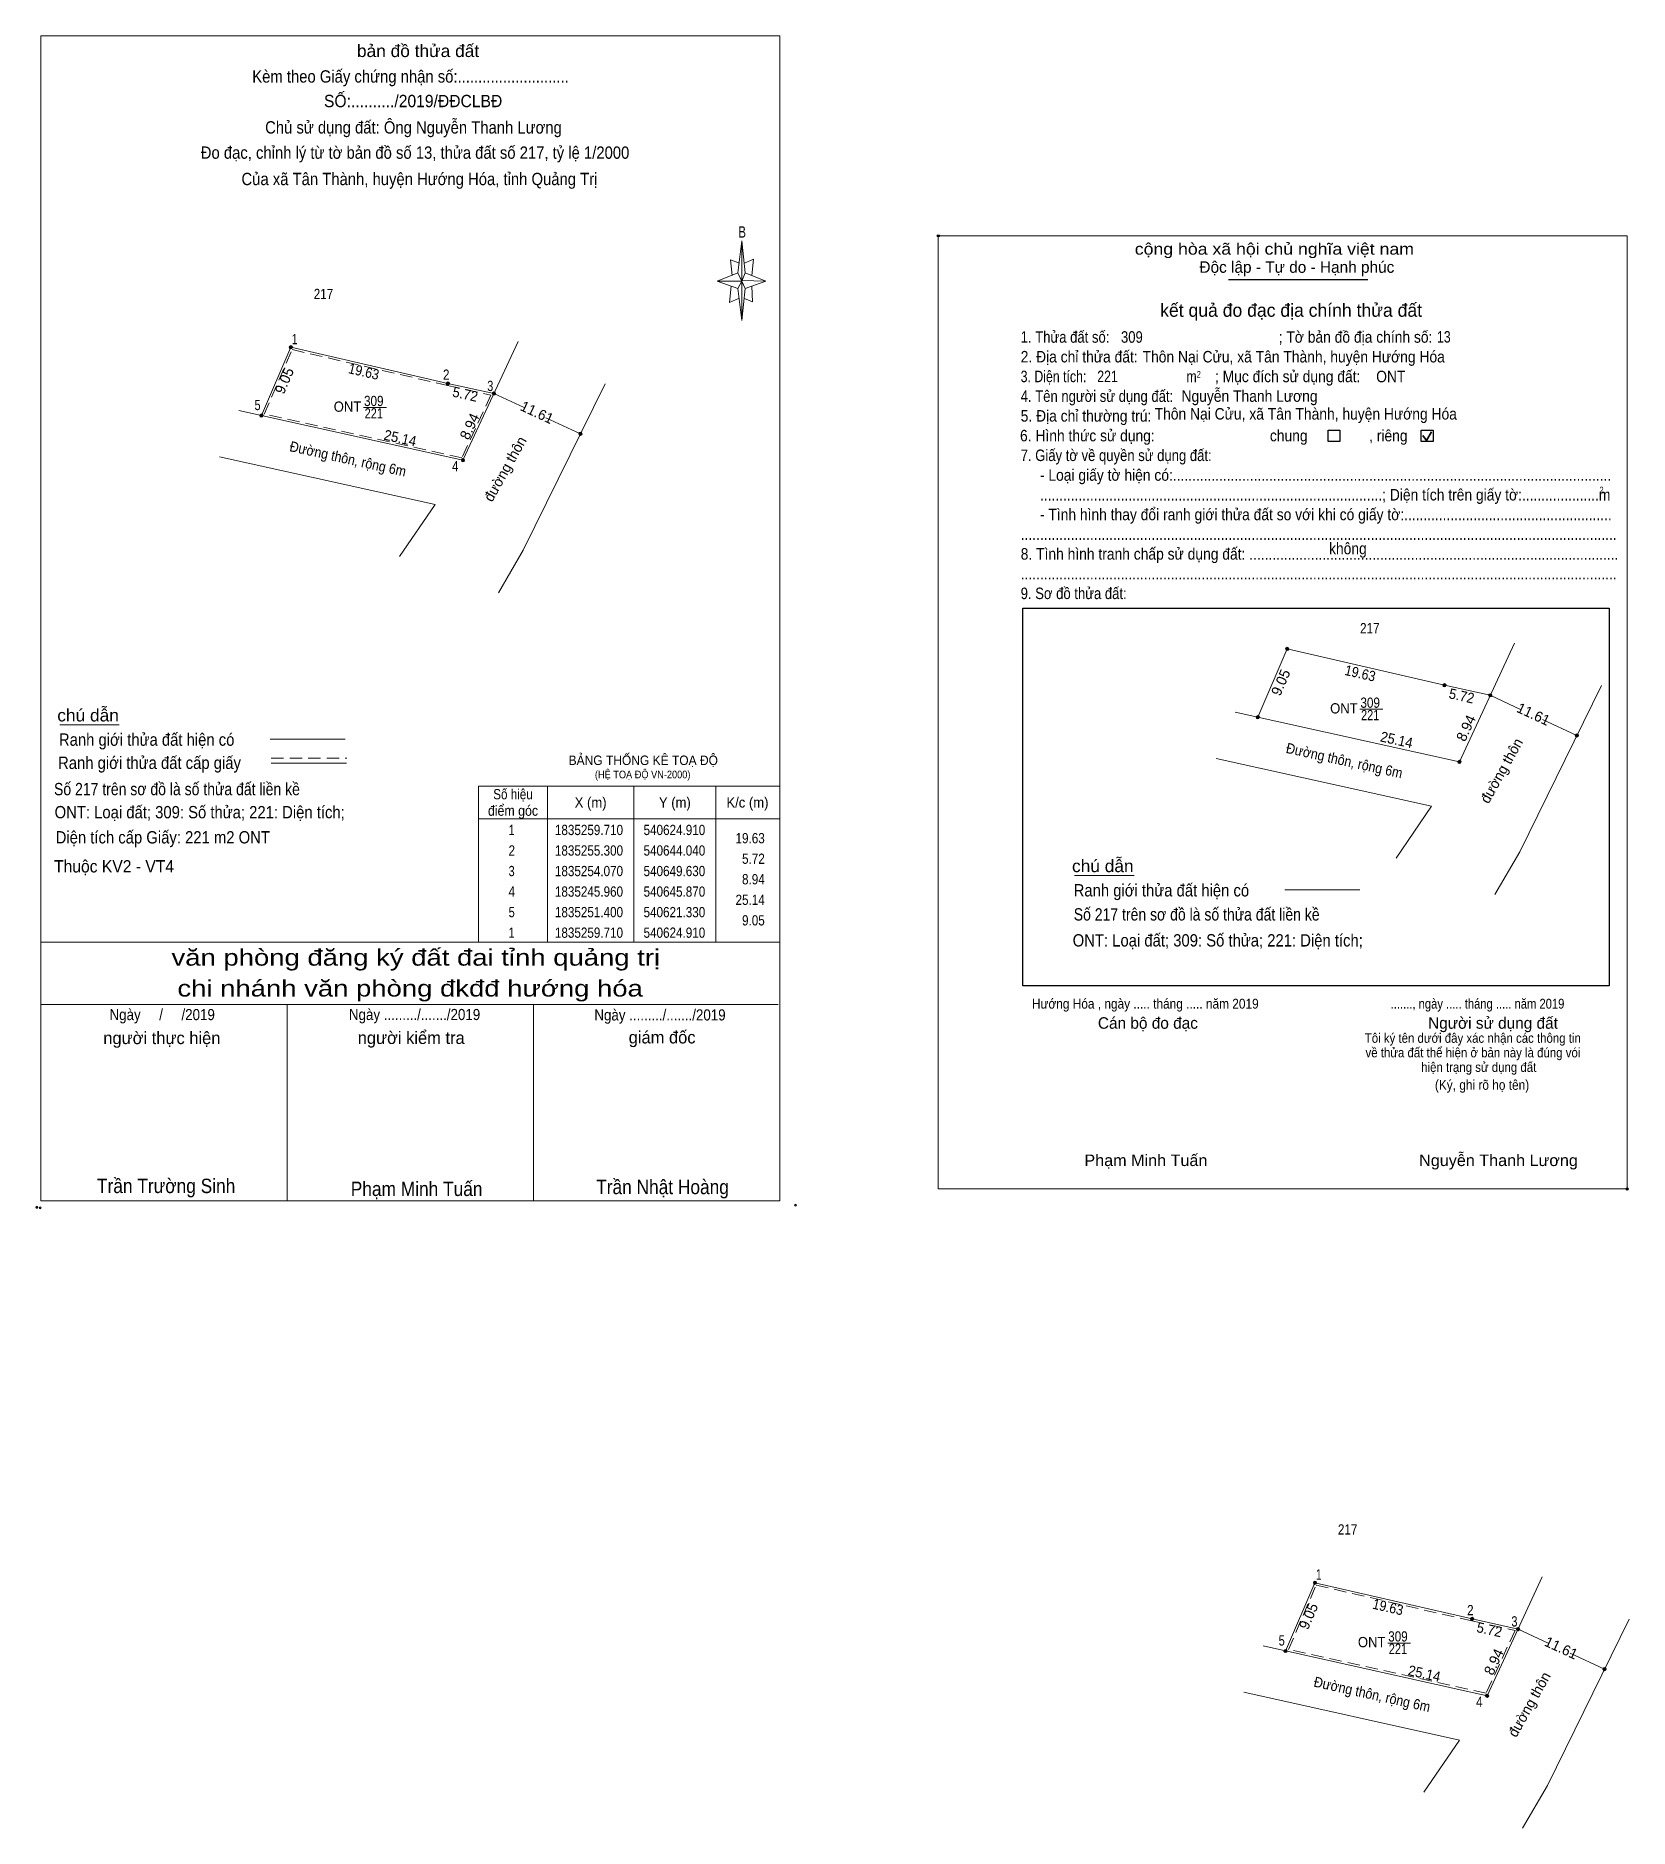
# Model space of a CAD drawing. Header units: metres. Extents: x 540469 to 540663, y 1835230 to 1835448.
import ezdxf
from ezdxf.enums import TextEntityAlignment as Align

# ---------------------------------------------------------------- set-up
doc = ezdxf.new("R2010")
doc.units = ezdxf.units.M
doc.header["$LTSCALE"] = 0.5
doc.header["$PDMODE"] = 32
doc.header["$PDSIZE"] = 0.25
doc.linetypes.add('MEDIUM_DASHED', pattern=[4.5, 3, -1.5])
for name, color, linetype, lineweight in [('1', 7, 'MEDIUM_DASHED', 13), ('10', 7, 'Continuous', 13), ('17', 7, 'Continuous', 13), ('5', 7, 'Continuous', 13), ('6', 7, 'Continuous', 13), ('63', 7, 'Continuous', 13), ('7', 7, 'Continuous', 25)]:
    doc.layers.add(name, color=color, linetype=linetype, lineweight=lineweight)
doc.layers.add('28', color=7, linetype='Continuous')

msp = doc.modelspace()

# ---------------------------------------------------------------- hatches: boundary and pattern name
at = {"layer": '63'}
for points in [[(540500.42, 1835410.07, 1), (540500.02, 1835410.07, 1)], [(540519.55, 1835405.66, 1), (540519.15, 1835405.66, 1)], [(540525.14, 1835404.43, 1), (540524.74, 1835404.43, 1)], [(540496.84, 1835401.76, 1), (540496.44, 1835401.76, 1)], [(540535.68, 1835399.55, 1), (540535.28, 1835399.55, 1)], [(540521.38, 1835396.32, 1), (540520.98, 1835396.32, 1)], [(540621.73, 1835373.35, 1), (540621.33, 1835373.35, 1)], [(540640.86, 1835368.94, 1), (540640.46, 1835368.94, 1)], [(540646.45, 1835367.71, 1), (540646.05, 1835367.71, 1)], [(540618.15, 1835365.04, 1), (540617.75, 1835365.04, 1)], [(540656.99, 1835362.83, 1), (540656.59, 1835362.83, 1)], [(540642.69, 1835359.6, 1), (540642.29, 1835359.6, 1)], [(540625.11, 1835259.71, 1), (540624.71, 1835259.71, 1)], [(540644.24, 1835255.3, 1), (540643.84, 1835255.3, 1)], [(540649.83, 1835254.07, 1), (540649.43, 1835254.07, 1)], [(540621.53, 1835251.4, 1), (540621.13, 1835251.4, 1)], [(540660.37, 1835249.19, 1), (540659.97, 1835249.19, 1)], [(540646.07, 1835245.96, 1), (540645.67, 1835245.96, 1)]]:
    msp.add_hatch(color=256, dxfattribs=at).paths.add_polyline_path(points)

# ---------------------------------------------------------------- linework, layer by layer
at = {"layer": '1'}
for points in [[(540500.37, 1835409.78), (540519.3, 1835405.42), (540524.58, 1835404.25), (540521.04, 1835396.61), (540496.99, 1835401.94)], [(540625.06, 1835259.42), (540643.99, 1835255.06), (540649.27, 1835253.89), (540645.73, 1835246.25), (540621.68, 1835251.58)]]:
    msp.add_lwpolyline(points, close=True, dxfattribs=at)
at = {"layer": '10'}
for p, q in [((540500.22, 1835410.07), (540496.64, 1835401.76)), ((540521.18, 1835396.32), (540527.88, 1835410.78)), ((540538.47, 1835405.63), (540528.52, 1835385.38)), ((540509.07, 1835402.73), (540511.85, 1835402.73)), ((540493.89, 1835402.37), (540521.18, 1835396.32)), ((540491.55, 1835396.74), (540517.8, 1835390.92)), ((540513.47, 1835384.6), (540517.8, 1835390.92)), ((540528.52, 1835385.38), (540525.5, 1835380.2)), ((540621.53, 1835373.35), (540617.95, 1835365.04)), ((540642.49, 1835359.6), (540649.19, 1835374.06)), ((540659.78, 1835368.91), (540649.83, 1835348.66)), ((540615.2, 1835365.65), (540642.49, 1835359.6)), ((540630.38, 1835366.01), (540633.16, 1835366.01)), ((540612.86, 1835360.02), (540639.11, 1835354.2)), ((540634.78, 1835347.88), (540639.11, 1835354.2)), ((540649.83, 1835348.66), (540646.81, 1835343.48)), ((540624.91, 1835259.71), (540621.33, 1835251.4)), ((540645.87, 1835245.96), (540652.57, 1835260.42)), ((540663.16, 1835255.27), (540653.21, 1835235.02)), ((540633.76, 1835252.37), (540636.54, 1835252.37)), ((540618.58, 1835252.01), (540645.87, 1835245.96)), ((540616.24, 1835246.38), (540642.49, 1835240.56)), ((540638.16, 1835234.24), (540642.49, 1835240.56)), ((540653.21, 1835235.02), (540650.19, 1835229.84))]:
    msp.add_line(p, q, dxfattribs=at)
for points in [[(540500.22, 1835410.07), (540519.35, 1835405.66), (540524.94, 1835404.43)], [(540621.53, 1835373.35), (540640.66, 1835368.94), (540646.25, 1835367.71)], [(540624.91, 1835259.71), (540644.04, 1835255.3), (540649.63, 1835254.07)]]:
    msp.add_lwpolyline(points, dxfattribs=at)
at = {"layer": '17'}
for p, q in [((540472.1, 1835364.12), (540479.34, 1835364.12)), ((540595.64, 1835345.78), (540602.88, 1835345.78))]:
    msp.add_line(p, q, dxfattribs=at)
at = {"layer": '5'}
for p, q in [((540554.64, 1835419.11), (540555.14, 1835423.01)), ((540554.64, 1835417.21), (540552.14, 1835418.11)), ((540555.54, 1835419.11), (540558.04, 1835418.11)), ((540555.54, 1835417.21), (540555.14, 1835413.31)), ((540556.44, 1835415.61), (540555.44, 1835416.01)), ((540556.34, 1835417.51), (540556.44, 1835415.61)), ((540469.77, 1835337.67), (540559.77, 1835337.67)), ((540469.77, 1835330.07), (540559.57, 1835330.07)), ((540469.77, 1835330.07), (540559.57, 1835330.07)), ((540469.77, 1835330.07), (540559.57, 1835330.07)), ((540499.77, 1835306.17), (540499.77, 1835330.07)), ((540529.77, 1835306.17), (540529.77, 1835330.07))]:
    msp.add_line(p, q, dxfattribs=at)
for points in [[(540469.77, 1835447.97), (540559.77, 1835447.97), (540559.77, 1835306.17), (540469.77, 1835306.17)], [(540555.14, 1835423.01), (540555.54, 1835419.11), (540555.14, 1835418.11)], [(540555.14, 1835418.11), (540552.14, 1835418.11), (540554.64, 1835419.11), (540555.54, 1835417.21), (540558.04, 1835418.11), (540555.14, 1835418.21)], [(540555.14, 1835418.11), (540555.14, 1835413.31), (540554.64, 1835417.21)]]:
    msp.add_lwpolyline(points, close=True, dxfattribs=at)
for points in [[(540554.84, 1835420.31), (540553.74, 1835420.71), (540553.94, 1835418.81)], [(540555.44, 1835420.31), (540556.54, 1835420.81), (540556.34, 1835418.81)], [(540555.14, 1835418.11), (540554.64, 1835419.11), (540552.14, 1835418.11)], [(540555.14, 1835418.11), (540555.54, 1835417.21), (540558.04, 1835418.11)], [(540553.84, 1835417.51), (540553.64, 1835415.51), (540554.74, 1835416.01)], [(540559.77, 1835306.17), (540469.77, 1835306.17), (540469.77, 1835330.07)]]:
    msp.add_lwpolyline(points, dxfattribs=at)
for p in [(540469.3, 1835305.4), (540469.7, 1835305.33)]:
    msp.add_point(p, dxfattribs=at)
at = {"layer": '6'}
for p, q in [((540497.7, 1835362.38), (540506.84, 1835362.38)), ((540497.84, 1835359.45), (540506.98, 1835359.45)), ((540621.24, 1835344.04), (540630.38, 1835344.04))]:
    msp.add_line(p, q, dxfattribs=at)
at = {"layer": '6', "linetype": 'MEDIUM_DASHED'}
msp.add_line((540497.84, 1835360.07), (540507.04, 1835360.07), dxfattribs=at)
at = {"layer": '6'}
msp.add_point((540561.67, 1835305.67), dxfattribs=at)
at = {"layer": '63'}
for p, q in [((540528.62, 1835402.72), (540524.94, 1835404.43)), ((540535.48, 1835399.55), (540531.28, 1835401.49)), ((540649.93, 1835366), (540646.25, 1835367.71)), ((540656.79, 1835362.83), (540652.59, 1835364.77)), ((540531.47, 1835356.67), (540531.47, 1835337.67)), ((540541.97, 1835356.67), (540541.97, 1835337.67)), ((540551.97, 1835356.67), (540551.97, 1835337.67)), ((540523.07, 1835352.67), (540559.77, 1835352.67)), ((540653.31, 1835252.36), (540649.63, 1835254.07)), ((540660.17, 1835249.19), (540655.97, 1835251.13))]:
    msp.add_line(p, q, dxfattribs=at)
msp.add_lwpolyline([(540523.07, 1835356.67), (540559.77, 1835356.67), (540559.77, 1835337.67), (540523.07, 1835337.67)], close=True, dxfattribs=at)
for centre in [(540500.22, 1835410.07), (540519.35, 1835405.66), (540524.94, 1835404.43), (540496.64, 1835401.76), (540535.48, 1835399.55), (540521.18, 1835396.32), (540621.53, 1835373.35), (540640.66, 1835368.94), (540646.25, 1835367.71), (540617.95, 1835365.04), (540656.79, 1835362.83), (540642.49, 1835359.6), (540624.91, 1835259.71), (540644.04, 1835255.3), (540649.63, 1835254.07), (540621.33, 1835251.4), (540660.17, 1835249.19), (540645.87, 1835245.96)]:
    msp.add_circle(centre, 0.2, dxfattribs=at)
at = {"layer": '7'}
for p, q in [((540614.37, 1835418.31), (540631.33, 1835418.31)), ((540589.33, 1835378.31), (540660.73, 1835378.31)), ((540660.73, 1835378.31), (540660.73, 1835332.35))]:
    msp.add_line(p, q, dxfattribs=at)
at = {"layer": '7', "lineweight": 35}
for p, q in [((540638.03, 1835399.35), (540638.5, 1835398.73)), ((540638.5, 1835398.73), (540639.08, 1835399.77))]:
    msp.add_line(p, q, dxfattribs=at)
at = {"layer": '7', "lineweight": 13}
msp.add_lwpolyline([(540579.05, 1835423.63), (540662.92, 1835423.63), (540662.92, 1835307.63), (540579.05, 1835307.63)], close=True, dxfattribs=at)
at = {"layer": '7'}
for points in [[(540626.51, 1835399.97), (540627.95, 1835399.97), (540627.95, 1835398.62), (540626.51, 1835398.62)], [(540637.84, 1835399.97), (540639.28, 1835399.97), (540639.28, 1835398.62), (540637.84, 1835398.62)]]:
    msp.add_lwpolyline(points, close=True, dxfattribs=at)
msp.add_lwpolyline([(540660.73, 1835332.35), (540589.33, 1835332.35), (540589.33, 1835378.31)], dxfattribs=at)
for p in [(540579.05, 1835423.63), (540662.91, 1835307.63)]:
    msp.add_point(p, dxfattribs=at)

# ---------------------------------------------------------------- texts
at = {"layer": '1'}
for s, height, width, p in [('BẢNG THỐNG KÊ TOẠ ĐỘ ', 1.15, 0.95, (540534.04, 1835359.23)), ('(HỆ TOẠ ĐỘ VN-2000)', 0.93, 0.9, (540537.24, 1835357.61)), ('Hướng Hóa , ngày ..... tháng ..... năm 2019', 1.2, 0.9, (540590.45, 1835329.58)), ('Phạm Minh Tuấn', 1.4, 1.05, (540596.84, 1835310.42)), ('Nguyễn Thanh Lương', 1.4, 1.05, (540637.59, 1835310.42))]:
    msp.add_text(s, height=height, dxfattribs=dict(at, width=width)).set_placement(p)
at = {"layer": '10'}
for s, width, p in [('217', 0.85, (540504.195, 1835415.93)), ('ONT', 0.95, (540507.12, 1835402.22)), ('309', 0.85, (540510.32, 1835402.91)), ('221', 0.8, (540510.32, 1835401.4)), ('217', 0.85, (540631.585, 1835375.26)), ('ONT', 0.95, (540628.43, 1835365.5)), ('309', 0.85, (540631.63, 1835366.19)), ('221', 0.8, (540631.63, 1835364.68)), ('217', 0.85, (540628.885, 1835265.57)), ('ONT', 0.95, (540631.81, 1835251.86)), ('309', 0.85, (540635.01, 1835252.55)), ('221', 0.8, (540635.01, 1835251.04))]:
    msp.add_text(s, height=1.25, dxfattribs=dict(at, width=width)).set_placement(p, align=Align.CENTER)
at = {"layer": '28'}
for p in [(540526.8577, 1835394.9548), (540648.1677, 1835358.2348), (540651.5477, 1835244.5948)]:
    msp.add_text('đường thôn', height=1.25, rotation=60.773, dxfattribs=at).set_placement(p, align=Align.CENTER)
at = {"layer": '5'}
for s, height, width, p in [('bản đồ thửa đất', 1.5, 1.05, (540515.71, 1835445.39)), ('Kèm theo Giấy chứng nhận số:...........................', 1.5, 0.9, (540514.79, 1835442.28)), ('SỐ:........../2019/ĐĐCLBĐ', 1.5, 0.95, (540515.11, 1835439.29)), ('Chủ sử dụng đất: Ông Nguyễn Thanh Lương', 1.5, 0.9, (540515.15, 1835436.08)), ('Đo đạc, chỉnh lý từ tờ bản đồ số 13, thửa đất số 217, tỷ lệ 1/2000 ', 1.5, 0.9, (540515.595, 1835433.01)), ('Của xã Tân Thành, huyện Hướng Hóa, tỉnh Quảng Trị', 1.5, 0.9, (540515.88, 1835429.8)), ('B', 1.378, 0.75, (540555.17, 1835423.41)), ('văn phòng đăng ký đất đai tỉnh quảng trị', 2, 1.25, (540515.435, 1835334.81)), ('chi nhánh văn phòng đkđđ hướng hóa', 2, 1.25, (540514.745, 1835331.05)), ('Ngày     /     /2019', 1.35, 0.9, (540484.56, 1835328.18)), ('Ngày ........./......./2019', 1.35, 0.9, (540515.285, 1835328.19)), ('Ngày ........./......./2019', 1.35, 0.9, (540545.165, 1835328.14)), ('Trần Trường Sinh', 1.75, 0.9, (540485.04, 1835307.13)), ('Trần Nhật Hoàng', 1.75, 0.9, (540545.475, 1835307)), ('Phạm Minh Tuấn', 1.75, 0.9, (540515.535, 1835306.77))]:
    msp.add_text(s, height=height, dxfattribs=dict(at, width=width)).set_placement(p, align=Align.CENTER)
for s, p in [('người thực hiện', (540484.52, 1835325.26)), ('người kiểm tra', (540514.875, 1835325.28)), ('giám đốc', (540545.425, 1835325.34))]:
    msp.add_text(s, height=1.5, dxfattribs=at).set_placement(p, align=Align.CENTER)
at = {"layer": '6'}
for s, height, width, p in [('ONT ', 1.4, 0.9, (540632.36, 1835405.81)), ('Nguyễn Thanh Lương', 1.4, 0.9, (540608.66, 1835403.43)), ('chú dẫn', 1.5, 1.05, (540471.79, 1835364.53)), ('Ranh giới thửa đất hiện có ', 1.5, 0.9, (540471.99, 1835361.57)), ('Ranh giới thửa đất cấp giấy', 1.5, 0.9, (540471.88, 1835358.75)), ('Số 217 trên sơ đồ là số thửa đất liền kề', 1.5, 0.85, (540471.39, 1835355.55)), ('ONT: Loại đất; 309: Số thửa; 221: Diện tích;', 1.5, 0.9, (540471.46, 1835352.74)), ('Diện tích cấp Giấy: 221 m2 ONT', 1.5, 0.9, (540471.59, 1835349.68)), ('chú dẫn', 1.5, 1.05, (540595.33, 1835346.19)), ('Thuộc KV2 - VT4', 1.5, 0.95, (540471.39, 1835346.15)), ('Ranh giới thửa đất hiện có ', 1.5, 0.9, (540595.53, 1835343.23)), ('Số 217 trên sơ đồ là số thửa đất liền kề', 1.5, 0.85, (540595.54, 1835340.3)), ('ONT: Loại đất; 309: Số thửa; 221: Diện tích;', 1.5, 0.9, (540595.41, 1835337.14))]:
    msp.add_text(s, height=height, dxfattribs=dict(at, width=width)).set_placement(p)
at = {"layer": '63'}
for s, width, p in [(' 1', 0.75, (540501.03, 1835410.44)), (' 2', 0.85, (540519.53, 1835406.11)), (' 3', 0.8, (540524.87, 1835404.74)), (' 5', 0.8, (540496.54, 1835402.42)), (' 4', 0.85, (540520.63, 1835394.96)), ('19.63', 0.85, (540557.92, 1835349.7)), ('5.72', 0.85, (540557.92, 1835347.2)), ('8.94', 0.85, (540557.92, 1835344.7)), ('25.14', 0.85, (540557.92, 1835342.2)), ('9.05', 0.85, (540557.92, 1835339.7)), (' 1', 0.75, (540625.72, 1835260.08)), (' 2', 0.85, (540644.22, 1835255.75)), (' 3', 0.8, (540649.56, 1835254.38)), (' 5', 0.8, (540621.23, 1835252.06)), (' 4', 0.85, (540645.32, 1835244.6))]:
    msp.add_text(s, height=1.25, dxfattribs=dict(at, width=width)).set_placement(p, align=Align.RIGHT)
for s, rotation, p in [('9.05', 66.693, (540500.0017, 1835405.7527)), ('11.61', 335.156, (540529.9374, 1835401.5747)), ('8.94', 65.126, (540522.5526, 1835400.1771)), ('9.05', 66.693, (540621.3117, 1835369.0327)), ('11.61', 335.156, (540651.2474, 1835364.8547)), ('8.94', 65.126, (540643.8626, 1835363.4571)), ('9.05', 66.693, (540624.6917, 1835255.3927)), ('11.61', 335.156, (540654.6274, 1835251.2147)), ('8.94', 65.126, (540647.2426, 1835249.8171))]:
    msp.add_text(s, height=1.25, rotation=rotation, dxfattribs=at).set_placement(p, align=Align.CENTER)
for s, rotation, width, p in [('19.63', 347.019, 0.9, (540508.9696, 1835406.5067)), ('5.72', 347.591, 0.95, (540521.3207, 1835403.7498)), ('Đường thôn, rộng 6m', 347.501, 0.9, (540507.0447, 1835395.8794)), ('25.14', 347.501, 0.95, (540513.4047, 1835398.4078)), ('19.63', 347.019, 0.9, (540630.2796, 1835369.7867)), ('5.72', 347.591, 0.95, (540642.6307, 1835367.0298)), ('25.14', 347.501, 0.95, (540634.7147, 1835361.6878)), ('Đường thôn, rộng 6m', 347.501, 0.9, (540628.3547, 1835359.1594)), ('19.63', 347.019, 0.9, (540633.6596, 1835256.1467)), ('5.72', 347.591, 0.95, (540646.0107, 1835253.3898)), ('Đường thôn, rộng 6m', 347.501, 0.9, (540631.7347, 1835245.5194)), ('25.14', 347.501, 0.95, (540638.0947, 1835248.0478))]:
    msp.add_text(s, height=1.25, rotation=rotation, dxfattribs=dict(at, width=width)).set_placement(p, align=Align.CENTER)
for s, width, p in [('Số hiệu', 0.85, (540527.27, 1835355.05)), ('X (m)', 0.95, (540536.72, 1835354.05)), ('Y (m)', 0.95, (540546.975, 1835354.05)), ('K/c (m)', 0.95, (540555.815, 1835354.05)), ('điểm góc', 0.9, (540527.27, 1835353.05)), (' 1', 0.75, (540526.92, 1835350.7)), ('1835259.710', 0.85, (540536.52, 1835350.7)), ('540624.910', 0.85, (540546.92, 1835350.7)), (' 2', 0.85, (540526.925, 1835348.2)), ('1835255.300', 0.85, (540536.52, 1835348.2)), ('540644.040', 0.85, (540546.92, 1835348.2)), (' 3', 0.8, (540526.915, 1835345.7)), ('1835254.070', 0.85, (540536.52, 1835345.7)), ('540649.630', 0.85, (540546.92, 1835345.7)), (' 4', 0.85, (540526.92, 1835343.2)), ('1835245.960', 0.85, (540536.52, 1835343.2)), ('540645.870', 0.85, (540546.92, 1835343.2)), (' 5', 0.8, (540526.925, 1835340.7)), ('1835251.400', 0.85, (540536.52, 1835340.7)), ('540621.330', 0.85, (540546.92, 1835340.7)), (' 1', 0.75, (540526.92, 1835338.2)), ('1835259.710', 0.85, (540536.52, 1835338.2)), ('540624.910', 0.85, (540546.92, 1835338.2))]:
    msp.add_text(s, height=1.25, dxfattribs=dict(at, width=width)).set_placement(p, align=Align.CENTER)
at = {"layer": '7'}
for s, height, width, p in [('cộng hòa xã hội chủ nghĩa việt nam', 1.4, 1.15, (540602.97, 1835421.34)), ('1. Thửa đất số:', 1.4, 0.85, (540589.08, 1835410.62)), ('309', 1.4, 0.85, (540601.29, 1835410.62)), ('; Tờ bản đồ địa chính số:', 1.4, 0.9, (540620.49, 1835410.62)), ('13', 1.4, 0.8, (540639.76, 1835410.64)), ('2. Địa chỉ thửa đất:', 1.4, 0.9, (540589.08, 1835408.22)), ('Thôn Nại Cửu, xã Tân Thành, huyện Hướng Hóa', 1.4, 0.9, (540603.92, 1835408.22)), ('3. Diện tích:', 1.4, 0.8, (540589.08, 1835405.82)), ('221', 1.4, 0.8, (540598.4, 1835405.83)), ('m', 1.4, 0.8, (540609.26, 1835405.82)), ('2', 0.7999, 0.8, (540610.52, 1835406.38)), ('; Mục đích sử dụng đất:', 1.4, 0.9, (540612.73, 1835405.82)), ('4. Tên người sử dụng đất:', 1.4, 0.85, (540589.08, 1835403.42)), ('5. Địa chỉ thường trú:', 1.4, 0.9, (540589.08, 1835401.02)), ('Thôn Nại Cửu, xã Tân Thành, huyện Hướng Hóa', 1.4, 0.9, (540605.39, 1835401.27)), ('6. Hình thức sử dụng:', 1.4, 0.9, (540589, 1835398.62)), ('chung                , riêng', 1.4, 0.9, (540619.42, 1835398.62)), ('7. Giấy tờ về quyền sử dụng đất:', 1.4, 0.85, (540589.08, 1835396.22)), ('     - Loại giấy tờ hiện có:..................................................................................................................', 1.4, 0.9, (540589.08, 1835393.82)), ('     .........................................................................................; Diện tích trên giấy tờ:....................m', 1.4, 0.9, (540589.08, 1835391.42)), ('2', 0.7999, 0.8, (540659.56, 1835392.3)), ('     - Tình hình thay đổi ranh giới thửa đất so với khi có giấy tờ:......................................................', 1.4, 0.9, (540589.08, 1835389.02)), ('8. Tình hình tranh chấp sử dụng đất: ................................................................................................', 1.4, 0.9, (540589.08, 1835384.22)), ('...........................................................................................................................................................', 1.4, 0.9, (540589.08, 1835386.62)), ('không', 1.4, 0.9, (540626.62, 1835384.88)), ('9. Sơ đồ thửa đất:', 1.4, 0.85, (540589.08, 1835379.42)), ('...........................................................................................................................................................', 1.4, 0.9, (540589.08, 1835381.82)), ('......., ngày ..... tháng ..... năm 2019', 1.2, 0.85, (540634.12, 1835329.58)), ('(Ký, ghi rõ họ tên)', 1.2, 0.9, (540639.51, 1835319.7))]:
    msp.add_text(s, height=height, dxfattribs=dict(at, width=width)).set_placement(p)
for s, p in [('Độc lập - Tự do - Hạnh phúc', (540610.84, 1835419.13)), ('Cán bộ đo đạc', (540598.48, 1835327.13)), ('Người sử dụng đất', (540638.68, 1835327.13))]:
    msp.add_text(s, height=1.4, dxfattribs=at).set_placement(p)
for s, height, p in [('kết quả đo đạc địa chính thửa đất', 1.6, (540622.005, 1835413.78)), ('.', 0.4001, (540662.9137, 1835307.42))]:
    msp.add_text(s, height=height, dxfattribs=at).set_placement(p, align=Align.CENTER)
at = {"layer": '7', "width": 0.9}
for s, p in [('Tôi ký tên dưới đây xác nhận các thông tin', (540644.125, 1835325.42)), ('về thửa đất thể hiện ở bản này là đúng vói', (540644.14, 1835323.65)), ('hiện trạng sử dụng đất', (540644.845, 1835321.88))]:
    msp.add_text(s, height=1.157, dxfattribs=at).set_placement(p, align=Align.CENTER)

doc.saveas('drawing.dxf')
